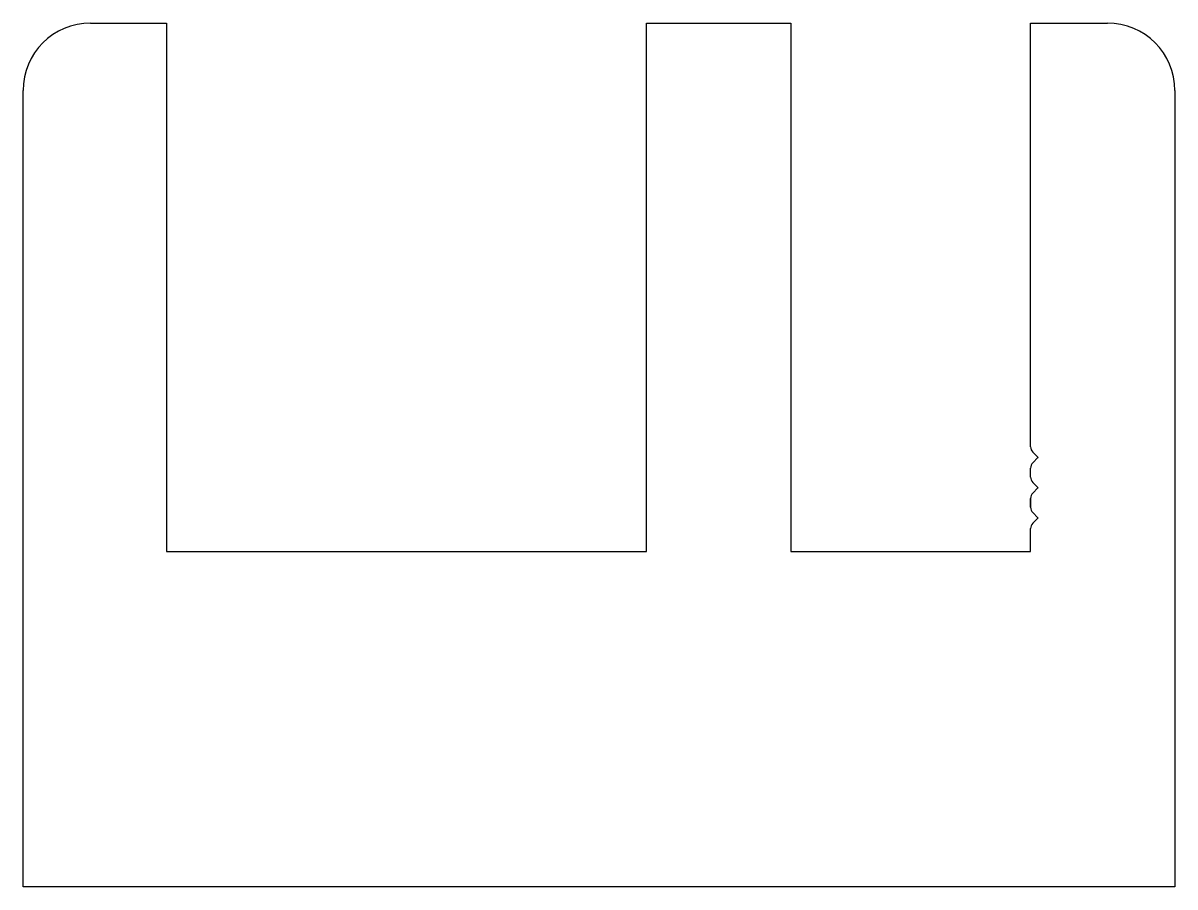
# Model space of a CAD drawing. Extents: x -19.1 to 19, y 0.6 to 29.1.
import ezdxf

# ---------------------------------------------------------------- set-up
doc = ezdxf.new("R2010")
doc.units = 0
doc.layers.add('1', color=7, linetype='CONTINUOUS')

msp = doc.modelspace()

# ---------------------------------------------------------------- linework, layer by layer
at = {"layer": '1', "color": 7, "linetype": 'CONTINUOUS'}
for p, q in [((-16.849, 29.128), (-14.335, 29.128)), ((-14.335, 29.128), (-14.335, 11.653)), ((1.54, 11.653), (1.54, 29.128)), ((1.54, 29.128), (6.316, 29.128)), ((6.316, 29.128), (6.316, 11.653)), ((14.24, 29.128), (16.78, 29.128)), ((14.24, 15.112), (14.24, 29.128)), ((-19.084, 0.553), (-19.084, 26.893)), ((19.016, 26.893), (19.016, 0.553)), ((14.485, 14.764), (14.314, 14.935)), ((14.314, 14.581), (14.485, 14.753)), ((14.24, 14.112), (14.24, 14.405)), ((14.485, 13.764), (14.314, 13.935)), ((14.314, 13.582), (14.485, 13.753)), ((14.24, 13.112), (14.24, 13.405)), ((14.24, 13.405), (14.24, 13.112)), ((14.24, 13.112), (14.24, 13.405)), ((14.24, 13.405), (14.24, 13.112)), ((14.24, 13.112), (14.24, 13.405)), ((14.485, 12.764), (14.314, 12.935)), ((14.314, 12.582), (14.485, 12.753)), ((14.24, 11.653), (14.24, 12.405)), ((14.24, 12.405), (14.24, 12.405)), ((-14.335, 11.653), (1.54, 11.653)), ((6.316, 11.653), (14.24, 11.653)), ((19.016, 0.553), (-19.084, 0.553))]:
    msp.add_line(p, q, dxfattribs=at)
for centre, radius, start, end in [((-16.849, 26.893), 2.235, 90, 180), ((16.78, 26.893), 2.235, 360, 90), ((14.49, 15.112), 0.25, 180, 225), ((14.49, 14.405), 0.25, 135, 180), ((14.479, 14.758), 0.008, 315, 45), ((14.49, 14.112), 0.25, 180, 225), ((14.479, 13.758), 0.008, 315, 45), ((14.49, 13.405), 0.25, 135, 180), ((14.49, 13.112), 0.25, 180, 225), ((14.49, 12.405), 0.25, 135, 180), ((14.479, 12.758), 0.008, 315, 45)]:
    msp.add_arc(centre, radius, start, end, dxfattribs=at)

doc.saveas('drawing.dxf')
